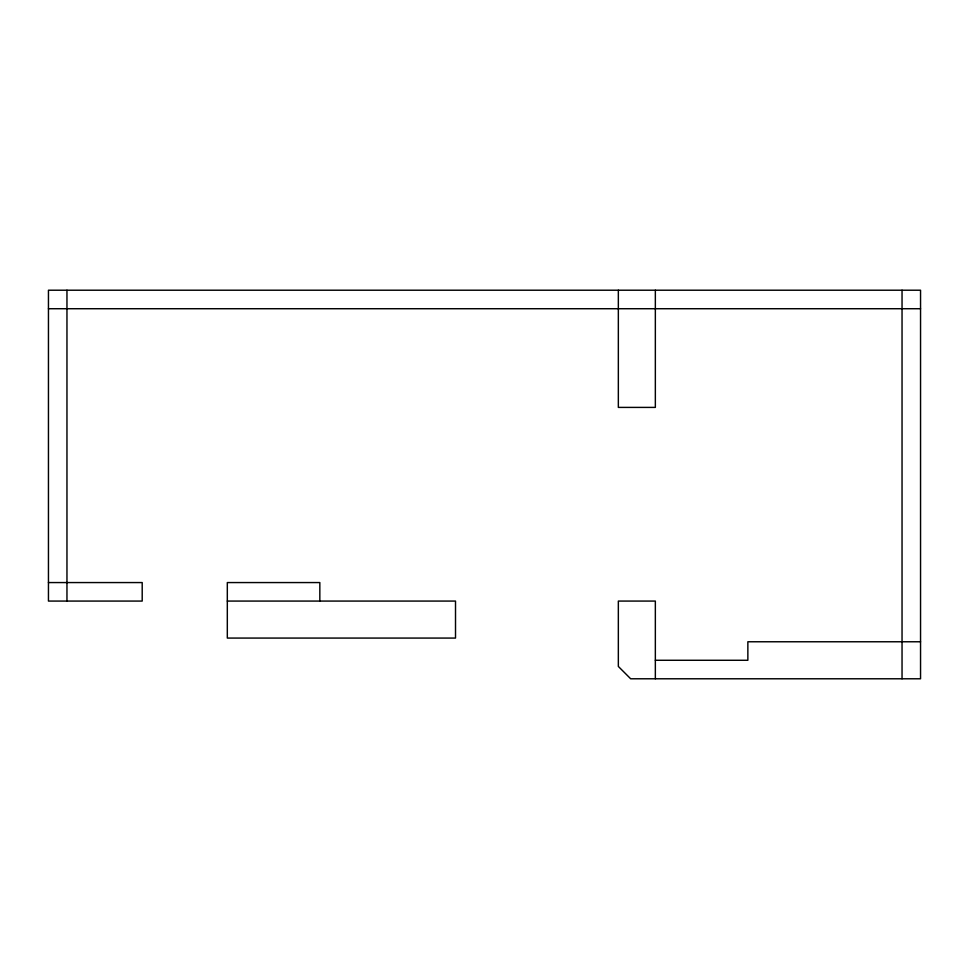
<?xml version="1.0" encoding="UTF-8"?>
<svg xmlns="http://www.w3.org/2000/svg" width="969" height="969" viewBox="0 0 969 969"><rect width="100%" height="100%" fill="white"/><g stroke="black" fill="none" stroke-linecap="round" stroke-linejoin="round"><path stroke-width="1.45" d="M48.45 308.723L920.55 308.723M48.45 582.563L142.201 582.563L142.201 601.071L48.45 601.071L48.45 290.215L920.55 290.215L920.55 678.784L630.674 678.784L618.343 666.442L618.343 601.071L655.347 601.071L655.347 678.784M227.315 601.071L455.515 601.071L455.515 638.074L227.315 638.074L227.315 582.563L319.831 582.563L319.831 601.071M920.55 641.769L747.862 641.769L747.862 660.277L655.347 660.277M902.042 290.215L902.042 678.784M655.347 290.215L655.347 407.404L618.343 407.404L618.343 290.215M66.958 290.215L66.958 601.071"/></g></svg>
